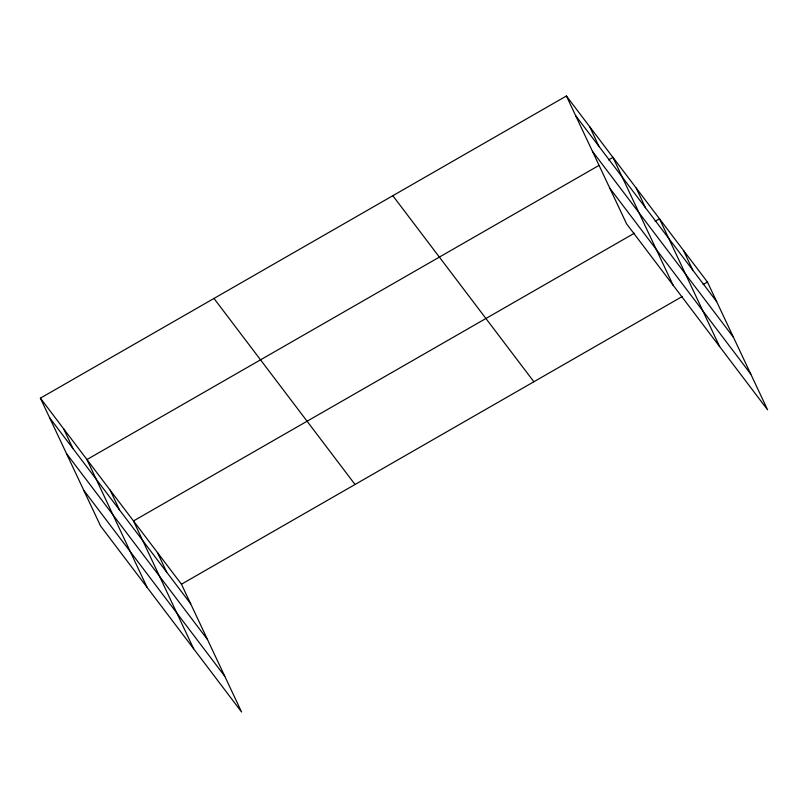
<?xml version="1.0" encoding="UTF-8"?>
<svg xmlns="http://www.w3.org/2000/svg" width="808" height="808" viewBox="0 0 808 808"><rect width="100%" height="100%" fill="white"/><g stroke="black" fill="none" stroke-linecap="round" stroke-linejoin="round"><path stroke-width="1.21" d="M40.4 398.152L181.447 584.204L241.592 712.01L100.546 525.957L40.4 398.152L566.408 95.99L707.455 282.043L767.6 409.848L626.553 223.796L566.408 95.99M598.758 165.539L86.951 459.55L147.086 587.355M608.586 159.893L612.959 157.388L673.094 285.194M634.391 233.209L133.492 520.948L193.637 648.753M655.136 221.291L659.5 218.786L719.645 346.592M181.447 584.204L682.346 296.465M703.091 284.547L707.455 282.043M575.639 115.615L716.696 301.667M592.446 151.318L733.492 337.37M609.747 188.102L750.804 374.144M392.829 195.708L533.876 381.75M213.979 298.435L355.035 484.487M49.631 417.776L190.688 603.829M66.438 453.48L207.484 639.532M83.739 490.264L224.796 676.306M683.477 250.409L692.719 270.034M636.229 188.082L645.461 207.707M589.678 126.684L598.92 146.319M157.469 552.571L166.711 572.195M110.221 490.244L119.453 509.878M63.67 428.846L72.912 448.48"/></g></svg>
